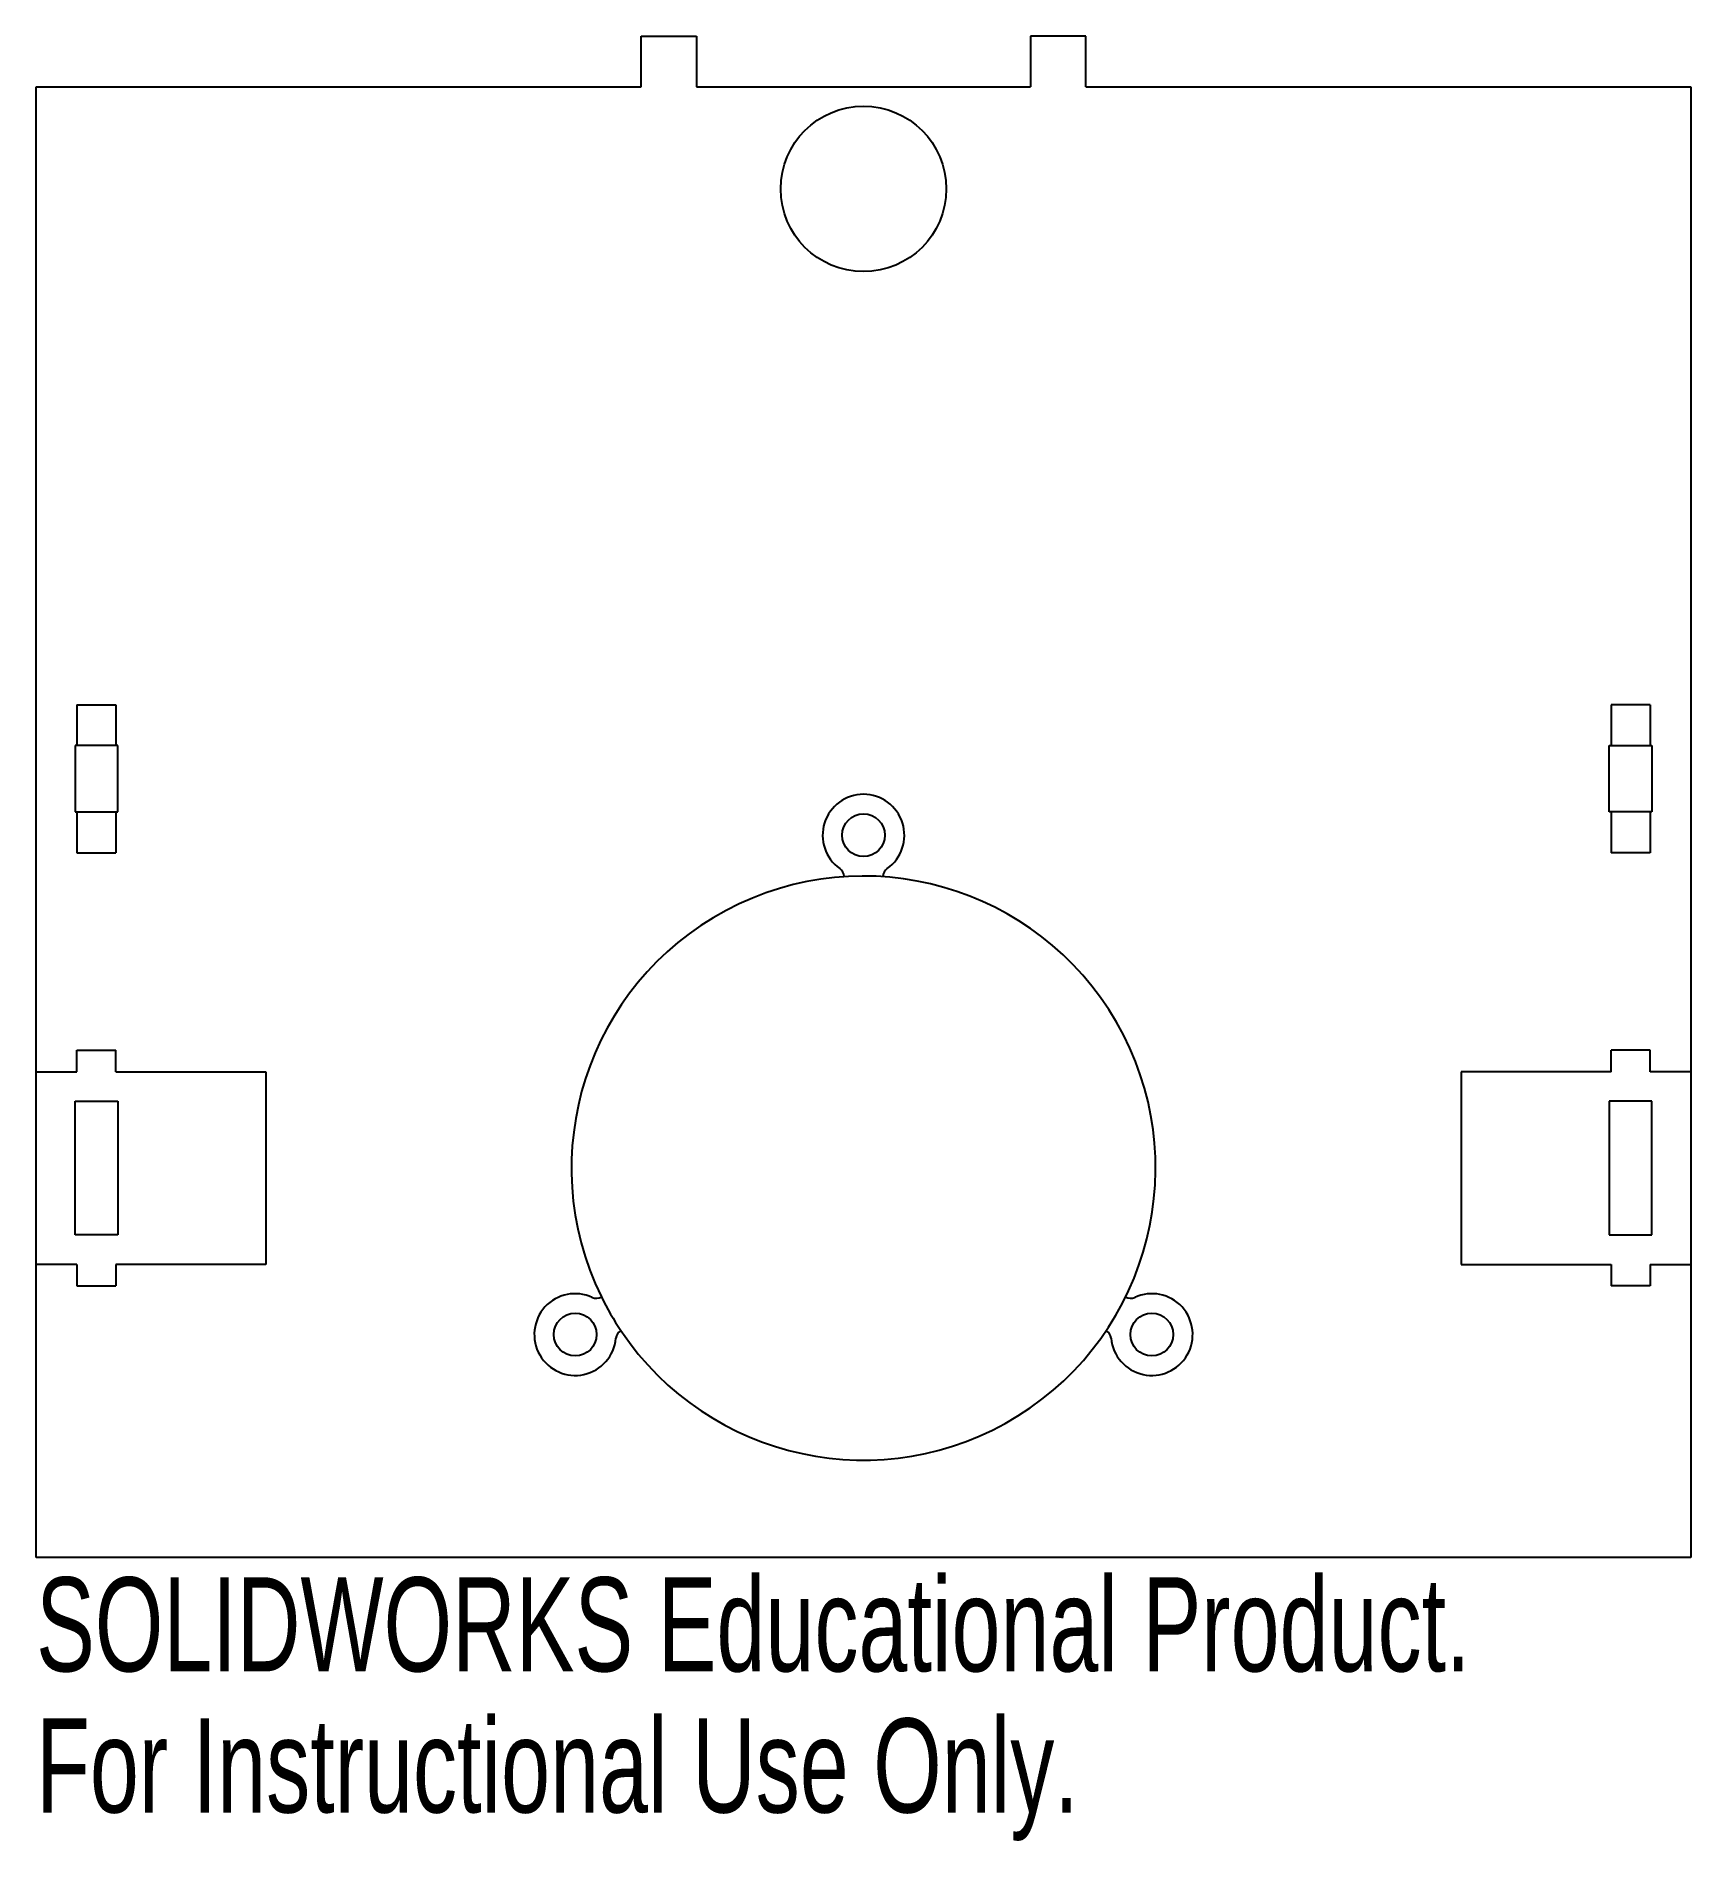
# Model space of a CAD drawing. Header units: millimetres. Extents: x 0 to 85, y -90.1 to 2.6.
import ezdxf

# ---------------------------------------------------------------- set-up
doc = ezdxf.new("R2010")
doc.units = ezdxf.units.MM
doc.styles.add('SLDTEXTSTYLE0', font='TXT', dxfattribs={"width": 0.7})

msp = doc.modelspace()

# ---------------------------------------------------------------- linework, layer by layer
at = {"color": 7, "linetype": 'Continuous', "lineweight": 25}
for p, q in [((31.086, 2.6), (33.914, 2.6)), ((31.086, 0), (31.086, 2.6)), ((33.914, 2.6), (33.914, 0)), ((53.914, 2.6), (51.086, 2.6)), ((51.086, 2.6), (51.086, 0)), ((53.914, 0), (53.914, 2.6)), ((0, 0), (31.086, 0)), ((0, -75.55), (0, 0)), ((33.914, 0), (51.086, 0)), ((53.914, 0), (85, 0)), ((85, 0), (85, -75.55)), ((2.1, -31.75), (2.1, -33.85)), ((2.1, -31.75), (4.1, -31.75)), ((4.1, -31.75), (4.1, -33.85)), ((80.9, -31.75), (80.9, -33.85)), ((82.9, -31.75), (80.9, -31.75)), ((82.9, -31.75), (82.9, -33.85)), ((2, -33.85), (2, -37.25)), ((4.2, -33.85), (2, -33.85)), ((4.2, -37.25), (4.2, -33.85)), ((80.8, -37.25), (80.8, -33.85)), ((80.8, -33.85), (83, -33.85)), ((83, -33.85), (83, -37.25)), ((2, -37.25), (4.2, -37.25)), ((2.1, -37.25), (2.1, -39.35)), ((4.1, -37.25), (4.1, -39.35)), ((83, -37.25), (80.8, -37.25)), ((80.9, -37.25), (80.9, -39.35)), ((82.9, -37.25), (82.9, -39.35)), ((2.1, -39.35), (4.1, -39.35)), ((82.9, -39.35), (80.9, -39.35)), ((41.5, -40.574), (41.5, -40.583)), ((43.5, -40.583), (43.5, -40.574)), ((2.1, -50.6), (2.1, -49.5)), ((2.1, -49.5), (4.1, -49.5)), ((4.1, -50.6), (4.1, -49.5)), ((80.9, -50.6), (80.9, -49.5)), ((82.9, -49.5), (80.9, -49.5)), ((82.9, -50.6), (82.9, -49.5)), ((0, -50.6), (2.1, -50.6)), ((4.1, -50.6), (11.8, -50.6)), ((11.8, -50.6), (11.8, -60.5)), ((73.2, -50.6), (73.2, -60.5)), ((80.9, -50.6), (73.2, -50.6)), ((85, -50.6), (82.9, -50.6)), ((2, -58.982), (2, -52.118)), ((2, -52.118), (4.2, -52.118)), ((4.2, -52.118), (4.2, -58.982)), ((80.8, -52.118), (80.8, -58.982)), ((83, -52.118), (80.8, -52.118)), ((83, -58.982), (83, -52.118)), ((4.2, -58.982), (2, -58.982)), ((80.8, -58.982), (83, -58.982)), ((2.1, -60.5), (0, -60.5)), ((2.1, -60.5), (2.1, -61.6)), ((11.8, -60.5), (4.1, -60.5)), ((4.1, -60.5), (4.1, -61.6)), ((73.2, -60.5), (80.9, -60.5)), ((80.9, -60.5), (80.9, -61.6)), ((82.9, -60.5), (85, -60.5)), ((82.9, -60.5), (82.9, -61.6)), ((2.1, -61.6), (4.1, -61.6)), ((82.9, -61.6), (80.9, -61.6)), ((29.039, -62.167), (29.03, -62.172)), ((55.97, -62.172), (55.961, -62.167)), ((30.03, -63.904), (30.039, -63.899)), ((54.961, -63.899), (54.97, -63.904)), ((85, -75.55), (0, -75.55))]:
    msp.add_line(p, q, dxfattribs=at)
for centre, radius in [((42.5, -5.25), 4.25), ((42.5, -38.45), 1.1), ((27.691, -64.1), 1.1), ((57.309, -64.1), 1.1)]:
    msp.add_circle(centre, radius, dxfattribs=at)
for centre, radius, start, end in [((42.5, -38.45), 2.1, 305.23442, 234.76558), ((42.5, -55.55), 15, 213.82255, 206.17745), ((41, -40.574), 0.5, 0, 54.76558), ((44, -40.574), 0.5, 125.23442, 180), ((27.691, -64.1), 2.1, 65.23442, 354.76558), ((57.309, -64.1), 2.1, 185.23442, 114.76558), ((28.78, -61.739), 0.5, 245.23442, 300), ((42.5, -55.55), 15, 206.17745, 213.82255), ((56.22, -61.739), 0.5, 240, 294.76558), ((30.28, -64.337), 0.5, 120, 174.76558), ((54.72, -64.337), 0.5, 5.23442, 60)]:
    msp.add_arc(centre, radius, start, end, dxfattribs=at)

# ---------------------------------------------------------------- texts
at = {"color": 7, "linetype": 'Continuous', "char_height": 4.83362, "attachment_point": 1, "style": 'SLDTEXTSTYLE0'}
for s, insert in [('SOLIDWORKS Educational Product.', (0, -76.57)), ('For Instructional Use Only.', (0, -83.82))]:
    msp.add_mtext(s, dxfattribs=dict(at, insert=insert))

doc.saveas('drawing.dxf')
